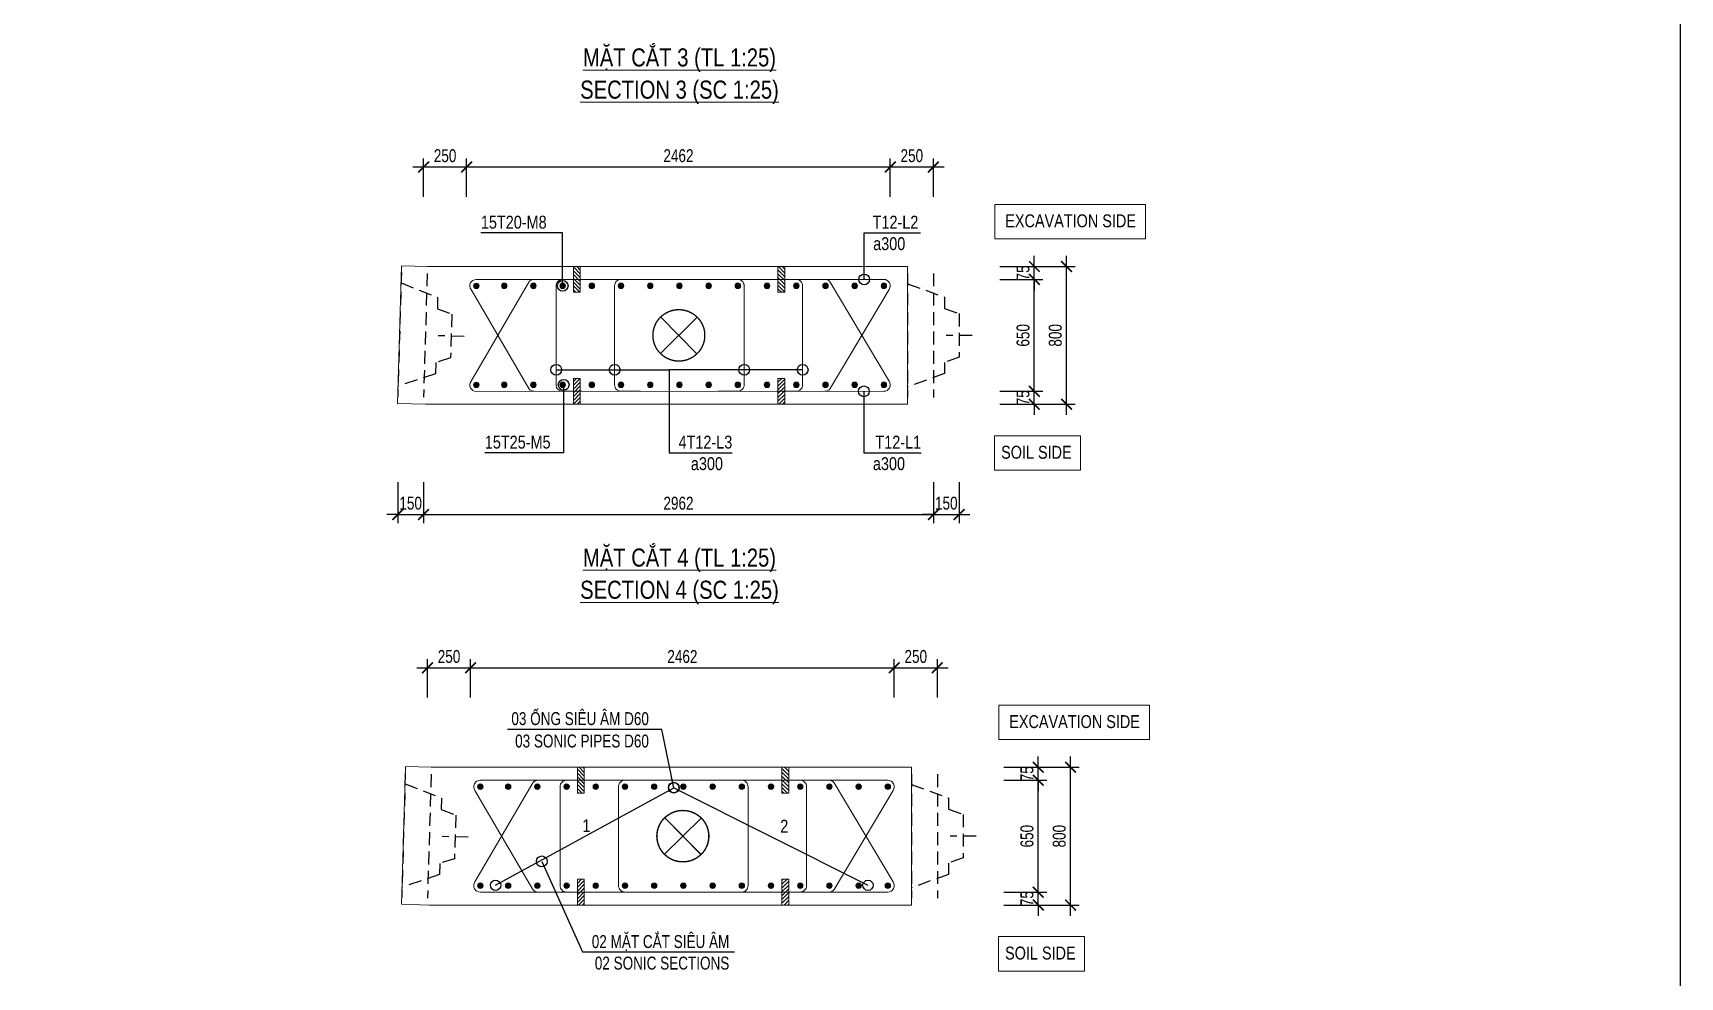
# Model space of a CAD drawing. Header units: millimetres. Extents: x 2746337 to 7547699, y -363432 to 15720.
# Drawn here: x 2905919 to 2944197, y -148368 to -126435 of the extents above; entities that cross this region are included whole.
import ezdxf
from ezdxf.enums import TextEntityAlignment as Align

# ---------------------------------------------------------------- set-up
doc = ezdxf.new("R2010")
doc.units = ezdxf.units.MM
doc.header["$LTSCALE"] = 1200
doc.header["$PDMODE"] = 3
doc.linetypes.add('CENTER', pattern=[2, 1.25, -0.25, 0.25, -0.25])
doc.linetypes.add('HIDDEN', pattern=[0.375, 0.25, -0.125])
for name, color, linetype, lineweight in [('5', 5, 'Continuous', 13), ('BOUND', 3, 'Continuous', 20), ('CWS', 8, 'HIDDEN', 9), ('ENOTE', 2, 'Continuous', 15), ('GRID', 74, 'CENTER', 15), ('K-THUOC', 1, 'Continuous', 18), ('LEADER', 8, 'Continuous', 9), ('MCT', 6, 'Continuous', 20), ('PIPE60', 1, 'Continuous', 25), ('TEXTEN', 3, 'Continuous', 13), ('TEXTMA', 2, 'Continuous', 13), ('TEXTVN', 2, 'Continuous', 20), ('TIE', 4, 'Continuous', 13)]:
    doc.layers.add(name, color=color, linetype=linetype, lineweight=lineweight)
for name, color, linetype in [('CDC.04.HIDDEN', 8, 'HIDDEN'), ('MCSA', 5, 'HIDDEN'), ('MIE', 5, 'HIDDEN')]:
    doc.layers.add(name, color=color, linetype=linetype)
doc.styles.add('DB_Arial', font='arial.ttf', dxfattribs={"width": 0.8})
doc.styles.add('SMTEXT', font='arial.ttf', dxfattribs={"width": 0.75})
doc.dimstyles.new('BSV25', dxfattribs={"dimtxt": 300, "dimasz": 250, "dimexe": 200, "dimexo": 0, "dimgap": 108, "dimtad": 1, "dimdec": 0, "dimlfac": 0.25, "dimdsep": 46, "dimtxsty": 'SMTEXT', "dimblk": 'ARCHTICK', "dimcen": 100, "dimdle": 250, "dimclrd": 256, "dimclre": 256, "dimclrt": 2, "dimadec": 0, "dimazin": 0, "dimtfac": 1, "dimtdec": 0, "dimtix": 1, "dimtmove": 2, "dimatfit": 3, "dimfxl": 800, "dimfxlon": 1, "dimtolj": 1, "dimtzin": 0, "dimarcsym": 0})

# ---------------------------------------------------------------- blocks, each defined once
blk = doc.blocks.new('_ArchTick')
at = {"color": 0, "linetype": 'ByBlock', "const_width": 0.15}
blk.add_lwpolyline([(-0.5, -0.5), (0.5, 0.5)], dxfattribs=at)
blk = doc.blocks.new('*D1250')
at = {"layer": 'Defpoints', "color": 0, "transparency": 16777216}
for p in [(2928532, -143495), (2930032, -143495), (2928532, -146695)]:
    blk.add_point(p, dxfattribs=at)
at = {"layer": 'K-THUOC', "lineweight": -2, "transparency": 16777216}
for p, q in [((2929232, -143495), (2930232, -143495)), ((2930032, -146945), (2930032, -143245)), ((2929232, -146695), (2930232, -146695))]:
    blk.add_line(p, q, dxfattribs=at)
at = {"layer": 'K-THUOC', "lineweight": -2, "transparency": 16777216, "xscale": 250, "yscale": 250, "zscale": 250}
for p, rotation in [((2930032, -143495), 90), ((2930032, -146695), 270)]:
    blk.add_blockref('_ArchTick', p, dxfattribs=dict(at, rotation=rotation))
at = {"layer": 'K-THUOC', "color": 2, "transparency": 16777216, "insert": (2929771, -145095), "char_height": 300, "attachment_point": 5, "rotation": 90, "style": 'SMTEXT'}
blk.add_mtext('\\A1;800', dxfattribs=at)
blk = doc.blocks.new('*D1251')
at = {"layer": 'Defpoints', "color": 0, "transparency": 16777216}
for p in [(2928532, -146395), (2929282, -146395), (2928174, -146695)]:
    blk.add_point(p, dxfattribs=at)
at = {"layer": 'K-THUOC', "lineweight": -2, "transparency": 16777216}
for p, q in [((2929282, -146395), (2929282, -146145)), ((2928532, -146395), (2929482, -146395)), ((2929282, -146695), (2929282, -146395)), ((2928482, -146695), (2929482, -146695)), ((2929282, -146695), (2929282, -146945))]:
    blk.add_line(p, q, dxfattribs=at)
at = {"layer": 'K-THUOC', "lineweight": -2, "transparency": 16777216, "xscale": 250, "yscale": 250, "zscale": 250}
for p, rotation in [((2929282, -146395), 270), ((2929282, -146695), 90)]:
    blk.add_blockref('_ArchTick', p, dxfattribs=dict(at, rotation=rotation))
at = {"layer": 'K-THUOC', "color": 2, "transparency": 16777216, "insert": (2929021, -146545), "char_height": 300, "attachment_point": 5, "rotation": 90, "style": 'SMTEXT'}
blk.add_mtext('\\A1;75', dxfattribs=at)
blk = doc.blocks.new('*D1252')
at = {"layer": 'Defpoints', "color": 0, "transparency": 16777216}
for p in [(2928174, -143795), (2929282, -143795), (2928174, -146395)]:
    blk.add_point(p, dxfattribs=at)
at = {"layer": 'K-THUOC', "lineweight": -2, "transparency": 16777216}
for p, q in [((2929282, -146645), (2929282, -143545)), ((2928482, -143795), (2929482, -143795)), ((2928482, -146395), (2929482, -146395))]:
    blk.add_line(p, q, dxfattribs=at)
at = {"layer": 'K-THUOC', "lineweight": -2, "transparency": 16777216, "xscale": 250, "yscale": 250, "zscale": 250}
for p, rotation in [((2929282, -143795), 90), ((2929282, -146395), 270)]:
    blk.add_blockref('_ArchTick', p, dxfattribs=dict(at, rotation=rotation))
at = {"layer": 'K-THUOC', "color": 2, "transparency": 16777216, "insert": (2929021, -145095), "char_height": 300, "attachment_point": 5, "rotation": 90, "style": 'SMTEXT'}
blk.add_mtext('\\A1;650', dxfattribs=at)
blk = doc.blocks.new('*D1253')
at = {"layer": 'Defpoints', "color": 0, "transparency": 16777216}
for p in [(2928174, -143495), (2929282, -143495), (2928174, -143795)]:
    blk.add_point(p, dxfattribs=at)
at = {"layer": 'K-THUOC', "lineweight": -2, "transparency": 16777216}
for p, q in [((2928482, -143495), (2929482, -143495)), ((2929282, -143495), (2929282, -143245)), ((2929282, -143795), (2929282, -143495)), ((2928482, -143795), (2929482, -143795)), ((2929282, -143795), (2929282, -144045))]:
    blk.add_line(p, q, dxfattribs=at)
at = {"layer": 'K-THUOC', "lineweight": -2, "transparency": 16777216, "xscale": 250, "yscale": 250, "zscale": 250}
for p, rotation in [((2929282, -143495), 270), ((2929282, -143795), 90)]:
    blk.add_blockref('_ArchTick', p, dxfattribs=dict(at, rotation=rotation))
at = {"layer": 'K-THUOC', "color": 2, "transparency": 16777216, "insert": (2929021, -143645), "char_height": 300, "attachment_point": 5, "rotation": 90, "style": 'SMTEXT'}
blk.add_mtext('\\A1;75', dxfattribs=at)
blk = doc.blocks.new('tremie')
at = {"layer": 'MIE', "color": 74, "ltscale": 1000}
for p, q in [((424, -424), (-424, 424)), ((424, 424), (-424, -424))]:
    blk.add_line(p, q, dxfattribs=at)
at = {"layer": 'MIE', "ltscale": 500}
blk.add_circle((0, 0), 600, dxfattribs=at)
blk = doc.blocks.new('*D1268')
at = {"layer": 'Defpoints', "color": 0, "transparency": 16777216}
for p in [(2928440, -131860), (2929940, -131860), (2928440, -135060)]:
    blk.add_point(p, dxfattribs=at)
at = {"layer": 'K-THUOC', "lineweight": -2, "transparency": 16777216}
for p, q in [((2929940, -135310), (2929940, -131610)), ((2929140, -131860), (2930140, -131860)), ((2929140, -135060), (2930140, -135060))]:
    blk.add_line(p, q, dxfattribs=at)
at = {"layer": 'K-THUOC', "lineweight": -2, "transparency": 16777216, "xscale": 250, "yscale": 250, "zscale": 250}
for p, rotation in [((2929940, -131860), 90), ((2929940, -135060), 270)]:
    blk.add_blockref('_ArchTick', p, dxfattribs=dict(at, rotation=rotation))
at = {"layer": 'K-THUOC', "color": 2, "transparency": 16777216, "insert": (2929679, -133460), "char_height": 300, "attachment_point": 5, "rotation": 90, "style": 'SMTEXT'}
blk.add_mtext('\\A1;800', dxfattribs=at)
blk = doc.blocks.new('*D1269')
at = {"layer": 'Defpoints', "color": 0, "transparency": 16777216}
for p in [(2928082, -135060), (2928440, -134760), (2929190, -134760)]:
    blk.add_point(p, dxfattribs=at)
at = {"layer": 'K-THUOC', "lineweight": -2, "transparency": 16777216}
for p, q in [((2929190, -134760), (2929190, -134510)), ((2928390, -135060), (2929390, -135060)), ((2928440, -134760), (2929390, -134760)), ((2929190, -135060), (2929190, -134760)), ((2929190, -135060), (2929190, -135310))]:
    blk.add_line(p, q, dxfattribs=at)
at = {"layer": 'K-THUOC', "lineweight": -2, "transparency": 16777216, "xscale": 250, "yscale": 250, "zscale": 250}
for p, rotation in [((2929190, -134760), 270), ((2929190, -135060), 90)]:
    blk.add_blockref('_ArchTick', p, dxfattribs=dict(at, rotation=rotation))
at = {"layer": 'K-THUOC', "color": 2, "transparency": 16777216, "insert": (2928929, -134910), "char_height": 300, "attachment_point": 5, "rotation": 90, "style": 'SMTEXT'}
blk.add_mtext('\\A1;75', dxfattribs=at)
blk = doc.blocks.new('*D1270')
at = {"layer": 'Defpoints', "color": 0, "transparency": 16777216}
for p in [(2928082, -132160), (2929190, -132160), (2928082, -134760)]:
    blk.add_point(p, dxfattribs=at)
at = {"layer": 'K-THUOC', "lineweight": -2, "transparency": 16777216}
for p, q in [((2929190, -135010), (2929190, -131910)), ((2928390, -132160), (2929390, -132160)), ((2928390, -134760), (2929390, -134760))]:
    blk.add_line(p, q, dxfattribs=at)
at = {"layer": 'K-THUOC', "lineweight": -2, "transparency": 16777216, "xscale": 250, "yscale": 250, "zscale": 250}
for p, rotation in [((2929190, -132160), 90), ((2929190, -134760), 270)]:
    blk.add_blockref('_ArchTick', p, dxfattribs=dict(at, rotation=rotation))
at = {"layer": 'K-THUOC', "color": 2, "transparency": 16777216, "insert": (2928929, -133460), "char_height": 300, "attachment_point": 5, "rotation": 90, "style": 'SMTEXT'}
blk.add_mtext('\\A1;650', dxfattribs=at)
blk = doc.blocks.new('*D1271')
at = {"layer": 'Defpoints', "color": 0, "transparency": 16777216}
for p in [(2928082, -131860), (2929190, -131860), (2928082, -132160)]:
    blk.add_point(p, dxfattribs=at)
at = {"layer": 'K-THUOC', "lineweight": -2, "transparency": 16777216}
for p, q in [((2929190, -131860), (2929190, -131610)), ((2928390, -131860), (2929390, -131860)), ((2929190, -132160), (2929190, -131860)), ((2928390, -132160), (2929390, -132160)), ((2929190, -132160), (2929190, -132410))]:
    blk.add_line(p, q, dxfattribs=at)
at = {"layer": 'K-THUOC', "lineweight": -2, "transparency": 16777216, "xscale": 250, "yscale": 250, "zscale": 250}
for p, rotation in [((2929190, -131860), 270), ((2929190, -132160), 90)]:
    blk.add_blockref('_ArchTick', p, dxfattribs=dict(at, rotation=rotation))
at = {"layer": 'K-THUOC', "color": 2, "transparency": 16777216, "insert": (2928929, -132010), "char_height": 300, "attachment_point": 5, "rotation": 90, "style": 'SMTEXT'}
blk.add_mtext('\\A1;75', dxfattribs=at)
blk = doc.blocks.new('cws800')
at = {"layer": 'CDC.04.HIDDEN'}
for p, q in [((-600, 1440), (-600, -1440)), ((0, 1440), (0, -1440))]:
    blk.add_line(p, q, dxfattribs=at)
for points in [[(0, 1200), (-860, 888), (-860, 627), (-1200, 507), (-1200, -507), (-860, -627), (-860, -888), (0, -1200)], [(-1500, 0), (-900, 0)]]:
    blk.add_lwpolyline(points, dxfattribs=at)
blk = doc.blocks.new('mct1')
at = {"lineweight": 9}
h = blk.add_hatch(color=256, dxfattribs=at)
h.dxf.hatch_style = 1
h.paths.add_polyline_path([(-16, 0, 1), (16, 0, 1)])
blk.add_circle((0, 0), 16, dxfattribs=at)
blk = doc.blocks.new('sp')
at = {"layer": '5', "lineweight": 20}
h = blk.add_hatch(dxfattribs=at)
h.set_pattern_fill('ANSI31', color=256, scale=500)
h.set_pattern_definition([(45, (0, 0), (-44.194, 44.194), [])])
h.paths.add_polyline_path([(80, 300), (-80, 300), (-80, -300), (80, -300)])
blk.add_lwpolyline([(-80, -300), (80, -300), (80, 300), (-80, 300)], close=True, dxfattribs=at)
blk = doc.blocks.new('*D1303')
at = {"layer": 'Defpoints', "color": 0, "transparency": 16777216}
for p in [(2914397, -136872), (2914997, -136872), (2914997, -137622)]:
    blk.add_point(p, dxfattribs=at)
at = {"layer": 'K-THUOC', "lineweight": -2, "transparency": 16777216}
for p, q in [((2914397, -136872), (2914397, -137822)), ((2914997, -136872), (2914997, -137822)), ((2914397, -137622), (2914147, -137622)), ((2914397, -137622), (2914997, -137622)), ((2914997, -137622), (2915247, -137622))]:
    blk.add_line(p, q, dxfattribs=at)
at = {"layer": 'K-THUOC', "lineweight": -2, "transparency": 16777216, "xscale": 250, "yscale": 250, "zscale": 250}
blk.add_blockref('_ArchTick', (2914397, -137622), dxfattribs=at)
at = {"layer": 'K-THUOC', "lineweight": -2, "transparency": 16777216, "xscale": 250, "yscale": 250, "zscale": 250, "rotation": 180}
blk.add_blockref('_ArchTick', (2914997, -137622), dxfattribs=at)
at = {"layer": 'K-THUOC', "color": 2, "transparency": 16777216, "insert": (2914697, -137361), "char_height": 300, "attachment_point": 5, "style": 'SMTEXT'}
blk.add_mtext('\\A1;150', dxfattribs=at)
blk = doc.blocks.new('*D1304')
at = {"layer": 'Defpoints', "color": 0, "transparency": 16777216}
for p in [(2926845, -136872), (2927445, -136872), (2927445, -137622)]:
    blk.add_point(p, dxfattribs=at)
at = {"layer": 'K-THUOC', "lineweight": -2, "transparency": 16777216}
for p, q in [((2926845, -136872), (2926845, -137822)), ((2927445, -136872), (2927445, -137822)), ((2926845, -137622), (2926595, -137622)), ((2926845, -137622), (2927445, -137622)), ((2927445, -137622), (2927695, -137622))]:
    blk.add_line(p, q, dxfattribs=at)
at = {"layer": 'K-THUOC', "lineweight": -2, "transparency": 16777216, "xscale": 250, "yscale": 250, "zscale": 250}
blk.add_blockref('_ArchTick', (2926845, -137622), dxfattribs=at)
at = {"layer": 'K-THUOC', "lineweight": -2, "transparency": 16777216, "xscale": 250, "yscale": 250, "zscale": 250, "rotation": 180}
blk.add_blockref('_ArchTick', (2927445, -137622), dxfattribs=at)
at = {"layer": 'K-THUOC', "color": 2, "transparency": 16777216, "insert": (2927145, -137361), "char_height": 300, "attachment_point": 5, "style": 'SMTEXT'}
blk.add_mtext('\\A1;150', dxfattribs=at)
blk = doc.blocks.new('*D1305')
at = {"layer": 'Defpoints', "color": 0, "transparency": 16777216}
for p in [(2915997, -129549), (2914997, -130240), (2915997, -130240)]:
    blk.add_point(p, dxfattribs=at)
at = {"layer": 'K-THUOC', "lineweight": -2, "transparency": 16777216}
for p, q in [((2914997, -130240), (2914997, -129349)), ((2915997, -130240), (2915997, -129349)), ((2914747, -129549), (2916247, -129549))]:
    blk.add_line(p, q, dxfattribs=at)
at = {"layer": 'K-THUOC', "lineweight": -2, "transparency": 16777216, "xscale": 250, "yscale": 250, "zscale": 250, "rotation": 180}
blk.add_blockref('_ArchTick', (2914997, -129549), dxfattribs=at)
at = {"layer": 'K-THUOC', "lineweight": -2, "transparency": 16777216, "xscale": 250, "yscale": 250, "zscale": 250}
blk.add_blockref('_ArchTick', (2915997, -129549), dxfattribs=at)
at = {"layer": 'K-THUOC', "color": 2, "transparency": 16777216, "insert": (2915497, -129288), "char_height": 300, "attachment_point": 5, "style": 'SMTEXT'}
blk.add_mtext('\\A1;250', dxfattribs=at)
blk = doc.blocks.new('*D1306')
at = {"layer": 'Defpoints', "color": 0, "transparency": 16777216}
for p in [(2925843, -129549), (2915997, -130240), (2925843, -130240)]:
    blk.add_point(p, dxfattribs=at)
at = {"layer": 'K-THUOC', "lineweight": -2, "transparency": 16777216}
for p, q in [((2915997, -130240), (2915997, -129349)), ((2925843, -130240), (2925843, -129349)), ((2915747, -129549), (2926093, -129549))]:
    blk.add_line(p, q, dxfattribs=at)
at = {"layer": 'K-THUOC', "lineweight": -2, "transparency": 16777216, "xscale": 250, "yscale": 250, "zscale": 250, "rotation": 180}
blk.add_blockref('_ArchTick', (2915997, -129549), dxfattribs=at)
at = {"layer": 'K-THUOC', "lineweight": -2, "transparency": 16777216, "xscale": 250, "yscale": 250, "zscale": 250}
blk.add_blockref('_ArchTick', (2925843, -129549), dxfattribs=at)
at = {"layer": 'K-THUOC', "color": 2, "transparency": 16777216, "insert": (2920920, -129288), "char_height": 300, "attachment_point": 5, "style": 'SMTEXT'}
blk.add_mtext('\\A1;2462', dxfattribs=at)
blk = doc.blocks.new('*D1307')
at = {"layer": 'Defpoints', "color": 0, "transparency": 16777216}
for p in [(2914997, -136872), (2926845, -136872), (2926845, -137622)]:
    blk.add_point(p, dxfattribs=at)
at = {"layer": 'K-THUOC', "lineweight": -2, "transparency": 16777216}
for p, q in [((2914997, -136872), (2914997, -137822)), ((2926845, -136872), (2926845, -137822)), ((2914747, -137622), (2927095, -137622))]:
    blk.add_line(p, q, dxfattribs=at)
at = {"layer": 'K-THUOC', "lineweight": -2, "transparency": 16777216, "xscale": 250, "yscale": 250, "zscale": 250, "rotation": 180}
blk.add_blockref('_ArchTick', (2914997, -137622), dxfattribs=at)
at = {"layer": 'K-THUOC', "lineweight": -2, "transparency": 16777216, "xscale": 250, "yscale": 250, "zscale": 250}
blk.add_blockref('_ArchTick', (2926845, -137622), dxfattribs=at)
at = {"layer": 'K-THUOC', "color": 2, "transparency": 16777216, "insert": (2920921, -137361), "char_height": 300, "attachment_point": 5, "style": 'SMTEXT'}
blk.add_mtext('\\A1;2962', dxfattribs=at)
blk = doc.blocks.new('*D1308')
at = {"layer": 'Defpoints', "color": 0, "transparency": 16777216}
for p in [(2926845, -129549), (2925843, -130240), (2926845, -130240)]:
    blk.add_point(p, dxfattribs=at)
at = {"layer": 'K-THUOC', "lineweight": -2, "transparency": 16777216}
for p, q in [((2925843, -130240), (2925843, -129349)), ((2926845, -130240), (2926845, -129349)), ((2925593, -129549), (2927095, -129549))]:
    blk.add_line(p, q, dxfattribs=at)
at = {"layer": 'K-THUOC', "lineweight": -2, "transparency": 16777216, "xscale": 250, "yscale": 250, "zscale": 250, "rotation": 180}
blk.add_blockref('_ArchTick', (2925843, -129549), dxfattribs=at)
at = {"layer": 'K-THUOC', "lineweight": -2, "transparency": 16777216, "xscale": 250, "yscale": 250, "zscale": 250}
blk.add_blockref('_ArchTick', (2926845, -129549), dxfattribs=at)
at = {"layer": 'K-THUOC', "color": 2, "transparency": 16777216, "insert": (2926344, -129288), "char_height": 300, "attachment_point": 5, "style": 'SMTEXT'}
blk.add_mtext('\\A1;250', dxfattribs=at)
blk = doc.blocks.new('*D1311')
at = {"layer": 'Defpoints', "color": 0, "transparency": 16777216}
for p in [(2916089, -141183), (2915089, -141874), (2916089, -141874)]:
    blk.add_point(p, dxfattribs=at)
at = {"layer": 'K-THUOC', "lineweight": -2, "transparency": 16777216}
for p, q in [((2914839, -141183), (2916339, -141183)), ((2915089, -141874), (2915089, -140983)), ((2916089, -141874), (2916089, -140983))]:
    blk.add_line(p, q, dxfattribs=at)
at = {"layer": 'K-THUOC', "lineweight": -2, "transparency": 16777216, "xscale": 250, "yscale": 250, "zscale": 250, "rotation": 180}
blk.add_blockref('_ArchTick', (2915089, -141183), dxfattribs=at)
at = {"layer": 'K-THUOC', "lineweight": -2, "transparency": 16777216, "xscale": 250, "yscale": 250, "zscale": 250}
blk.add_blockref('_ArchTick', (2916089, -141183), dxfattribs=at)
at = {"layer": 'K-THUOC', "color": 2, "transparency": 16777216, "insert": (2915589, -140922), "char_height": 300, "attachment_point": 5, "style": 'SMTEXT'}
blk.add_mtext('\\A1;250', dxfattribs=at)
blk = doc.blocks.new('*D1312')
at = {"layer": 'Defpoints', "color": 0, "transparency": 16777216}
for p in [(2925935, -141183), (2916089, -141874), (2925935, -141874)]:
    blk.add_point(p, dxfattribs=at)
at = {"layer": 'K-THUOC', "lineweight": -2, "transparency": 16777216}
for p, q in [((2915839, -141183), (2926185, -141183)), ((2916089, -141874), (2916089, -140983)), ((2925935, -141874), (2925935, -140983))]:
    blk.add_line(p, q, dxfattribs=at)
at = {"layer": 'K-THUOC', "lineweight": -2, "transparency": 16777216, "xscale": 250, "yscale": 250, "zscale": 250, "rotation": 180}
blk.add_blockref('_ArchTick', (2916089, -141183), dxfattribs=at)
at = {"layer": 'K-THUOC', "lineweight": -2, "transparency": 16777216, "xscale": 250, "yscale": 250, "zscale": 250}
blk.add_blockref('_ArchTick', (2925935, -141183), dxfattribs=at)
at = {"layer": 'K-THUOC', "color": 2, "transparency": 16777216, "insert": (2921012, -140922), "char_height": 300, "attachment_point": 5, "style": 'SMTEXT'}
blk.add_mtext('\\A1;2462', dxfattribs=at)
blk = doc.blocks.new('*D1314')
at = {"layer": 'Defpoints', "color": 0, "transparency": 16777216}
for p in [(2926937, -141183), (2925935, -141874), (2926937, -141874)]:
    blk.add_point(p, dxfattribs=at)
at = {"layer": 'K-THUOC', "lineweight": -2, "transparency": 16777216}
for p, q in [((2925685, -141183), (2927187, -141183)), ((2925935, -141874), (2925935, -140983)), ((2926937, -141874), (2926937, -140983))]:
    blk.add_line(p, q, dxfattribs=at)
at = {"layer": 'K-THUOC', "lineweight": -2, "transparency": 16777216, "xscale": 250, "yscale": 250, "zscale": 250, "rotation": 180}
blk.add_blockref('_ArchTick', (2925935, -141183), dxfattribs=at)
at = {"layer": 'K-THUOC', "lineweight": -2, "transparency": 16777216, "xscale": 250, "yscale": 250, "zscale": 250}
blk.add_blockref('_ArchTick', (2926937, -141183), dxfattribs=at)
at = {"layer": 'K-THUOC', "color": 2, "transparency": 16777216, "insert": (2926436, -140922), "char_height": 300, "attachment_point": 5, "style": 'SMTEXT'}
blk.add_mtext('\\A1;250', dxfattribs=at)

msp = doc.modelspace()

# ---------------------------------------------------------------- linework, layer by layer
msp.add_lwpolyline([(2850680.1, -88114), (2944197.4, -88114), (2944197.4, -165266.4), (2850680.1, -165266.4)], close=True)
at = {"layer": 'BOUND'}
for points in [[(2914393, -135041.8), (2915039.2, -135060.5), (2926244.7, -135060.5), (2926244.7, -131860.5), (2915085.3, -131860.5), (2914485.3, -131843.1)], [(2914485, -146676), (2915131.1, -146694.6), (2926336.7, -146694.6), (2926336.7, -143494.6), (2915177.3, -143494.6), (2914577.3, -143477.3)]]:
    msp.add_lwpolyline(points, close=True, dxfattribs=at)
at = {"layer": 'ENOTE'}
for points in [[(2928276.7, -130417.9), (2931776.7, -130417.9), (2931776.7, -131217.9), (2928276.7, -131217.9)], [(2928266.1, -135794.5), (2930266.1, -135794.5), (2930266.1, -136594.5), (2928266.1, -136594.5)], [(2928368.7, -142052.1), (2931868.7, -142052.1), (2931868.7, -142852.1), (2928368.7, -142852.1)], [(2928358.1, -147428.7), (2930358.1, -147428.7), (2930358.1, -148228.7), (2928358.1, -148228.7)]]:
    msp.add_lwpolyline(points, close=True, dxfattribs=at)
at = {"layer": 'MCSA', "color": 5, "ltscale": 1000}
msp.add_lwpolyline([(2916671.9, -146236.7), (2920811.4, -143968.3), (2925325.2, -146236.7)], dxfattribs=at)
at = {"layer": 'PIPE60'}
for centre in [(2920811.4, -143968.3), (2916671.9, -146236.7), (2925325.2, -146236.7)]:
    msp.add_circle(centre, 120, dxfattribs=at)
at = {"layer": 'TIE', "lineweight": 20}
for points in [[(2917563.9, -132160.5, 0.244599), (2917441.1, -132224.4), (2916099.6, -134525.3, 0.6069433), (2916222.5, -134761.3), (2925694.7, -134760.5, 0.6069433), (2925817.5, -134524.4), (2924445.8, -132224.4, 0.244599), (2924322.9, -132160.5)], [(2924322.9, -134760.5, 0.244599), (2924445.8, -134696.5), (2925817.5, -132396.5, 0.6069433), (2925694.7, -132160.5), (2916222.5, -132161.3, 0.6069433), (2916099.6, -132397.4), (2917441.1, -134696.5, 0.244599), (2917563.9, -134760.5)], [(2917655.9, -143794.6, 0.244599), (2917533.1, -143858.5), (2916191.6, -146159.4, 0.6069433), (2916314.5, -146395.5), (2925786.7, -146394.6, 0.6069433), (2925909.5, -146158.5), (2924537.8, -143858.5, 0.244599), (2924414.9, -143794.6)], [(2924414.9, -146394.6, 0.244599), (2924537.8, -146330.7), (2925909.5, -144030.7, 0.6069433), (2925786.7, -143794.6), (2916314.5, -143795.5, 0.6069433), (2916191.6, -144031.6), (2917533.1, -146330.7, 0.244599), (2917655.9, -146394.6)]]:
    msp.add_lwpolyline(points, format="xyb", dxfattribs=at)
at = {"layer": 'TIE'}
for points in [[(2918678.4, -134760.5), (2918228.4, -134760.5, -0.4142136), (2918078.4, -134610.5), (2918078.4, -132310.5, -0.4142136), (2918228.4, -132160.5), (2918678.4, -132160.5)], [(2920035.9, -134760.5), (2919585.9, -134760.5, -0.4142136), (2919435.9, -134610.5), (2919435.9, -132310.5, -0.4142136), (2919585.9, -132160.5), (2920035.9, -132160.5)], [(2921846.9, -134760.5), (2922296.9, -134760.5, 0.4142136), (2922446.9, -134610.5), (2922446.9, -132310.5, 0.4142136), (2922296.9, -132160.5), (2921846.9, -132160.5)], [(2923204.4, -134760.5), (2923654.4, -134760.5, 0.4142136), (2923804.4, -134610.5), (2923804.4, -132310.5, 0.4142136), (2923654.4, -132160.5), (2923204.4, -132160.5)], [(2918770.4, -146394.6), (2918320.4, -146394.6, -0.4142136), (2918170.4, -146244.6), (2918170.4, -143944.6, -0.4142136), (2918320.4, -143794.6), (2918770.4, -143794.6)], [(2920127.9, -146394.6), (2919677.9, -146394.6, -0.4142136), (2919527.9, -146244.6), (2919527.9, -143944.6, -0.4142136), (2919677.9, -143794.6), (2920127.9, -143794.6)], [(2921938.9, -146394.6), (2922388.9, -146394.6, 0.4142136), (2922538.9, -146244.6), (2922538.9, -143944.6, 0.4142136), (2922388.9, -143794.6), (2921938.9, -143794.6)], [(2923296.4, -146394.6), (2923746.4, -146394.6, 0.4142136), (2923896.4, -146244.6), (2923896.4, -143944.6, 0.4142136), (2923746.4, -143794.6), (2923296.4, -143794.6)]]:
    msp.add_lwpolyline(points, format="xyb", dxfattribs=at)

# ---------------------------------------------------------------- block references
at = {"layer": 'CWS', "xscale": -1, "rotation": 358.3417349866647}
for p in [(2914439.1, -133442.4), (2914531.1, -145076.6)]:
    msp.add_blockref('cws800', p, dxfattribs=at)
at = {"layer": 'CWS', "xscale": -1}
for p in [(2926244.7, -133460.5), (2926336.7, -145094.6)]:
    msp.add_blockref('cws800', p, dxfattribs=at)
at = {"layer": 'ENOTE', "xscale": -1}
for p in [(2918559.6, -132160.5), (2923313.4, -132160.5), (2918651.6, -143794.6), (2923405.4, -143794.6)]:
    msp.add_blockref('sp', p, dxfattribs=at)
at = {"layer": 'ENOTE', "rotation": 180}
for p in [(2918559.6, -134760.5), (2923313.4, -134760.5), (2918651.6, -146394.6), (2923405.4, -146394.6)]:
    msp.add_blockref('sp', p, dxfattribs=at)
at = {"layer": 'GRID', "rotation": 269.672406155841}
for p in [(2920929.5, -133460.5), (2921021.5, -145094.6), (2921024.1, -145094.6)]:
    msp.add_blockref('tremie', p, dxfattribs=at)
at = {"layer": 'MCT', "xscale": -4, "yscale": 4, "zscale": 4, "rotation": 180}
for p in [(2916222.5, -132311.3), (2916870.9, -132310.5), (2917549.7, -132310.5), (2918228.4, -132310.5), (2918907.2, -132310.5), (2919585.9, -132310.5), (2920264.7, -132310.5), (2920943.4, -132310.5), (2921622.2, -132310.5), (2922300.9, -132310.5), (2922979.7, -132310.5), (2923658.4, -132310.5), (2924337.2, -132310.5), (2925016, -132310.5), (2925694.7, -132310.5), (2916870.9, -134610.5), (2917549.7, -134610.5), (2918228.4, -134610.5), (2918907.2, -134610.5), (2919585.9, -134610.5), (2920264.7, -134610.5), (2920943.4, -134610.5), (2921622.2, -134610.5), (2922300.9, -134610.5), (2922979.7, -134610.5), (2923658.4, -134610.5), (2924337.2, -134610.5), (2925016, -134610.5), (2925694.7, -134610.5), (2916314.5, -143945.5), (2916962.9, -143944.6), (2917641.7, -143944.6), (2918320.4, -143944.6), (2918999.2, -143944.6), (2919677.9, -143944.6), (2920356.7, -143944.6), (2921035.4, -143944.6), (2921714.2, -143944.6), (2922392.9, -143944.6), (2923071.7, -143944.6), (2923750.4, -143944.6), (2924429.2, -143944.6), (2925108, -143944.6), (2925786.7, -143944.6), (2916962.9, -146244.6), (2917641.7, -146244.6), (2918320.4, -146244.6), (2918999.2, -146244.6), (2919677.9, -146244.6), (2920356.7, -146244.6), (2921035.4, -146244.6), (2921714.2, -146244.6), (2922392.9, -146244.6), (2923071.7, -146244.6), (2923750.4, -146244.6), (2924429.2, -146244.6), (2925108, -146244.6), (2925786.7, -146244.6)]:
    msp.add_blockref('mct1', p, dxfattribs=at)
at = {"layer": 'MCT', "xscale": 4, "yscale": 4, "zscale": 4}
for p in [(2916222.5, -134611.3), (2916314.5, -146245.5)]:
    msp.add_blockref('mct1', p, dxfattribs=at)

# ---------------------------------------------------------------- texts
at = {"layer": 'TEXTEN', "style": 'DB_Arial', "width": 0.8}
for s, p in [('T12-L2', (2926495.6, -130980.5)), ('4T12-L3', (2922171.4, -136090.5)), ('T12-L1', (2926559.8, -136090.5)), ('a300', (2921954.7, -136590.5))]:
    msp.add_text(s, height=300, dxfattribs=at).set_placement(p, align=Align.RIGHT)
for p in [(2925446, -131480.5), (2925439.8, -136590.5)]:
    msp.add_text('a300', height=300, dxfattribs=at).set_placement(p)
at = {"layer": 'TEXTMA', "style": 'DB_Arial', "width": 0.8}
for s, p in [('15T20-M8', (2916329.1, -130980.5)), ('15T25-M5', (2916420.8, -136090.5))]:
    msp.add_text(s, height=300, dxfattribs=at).set_placement(p)
at = {"layer": 'TEXTVN', "style": 'DB_Arial', "width": 0.8}
for s, p in [('%%UMẶT CẮT 3 (TL 1:25)', (2920944.7, -127003.6)), ('%%USECTION 3 (SC 1:25)', (2920944.7, -127803.6)), ('%%UMẶT CẮT 4 (TL 1:25)', (2920944.7, -138622.3)), ('%%USECTION 4 (SC 1:25)', (2920944.7, -139422.3))]:
    msp.add_text(s, height=420, rotation=360, dxfattribs=at).set_placement(p, align=Align.MIDDLE)
for p in [(2928515.9, -130949.6), (2928607.9, -142583.7)]:
    msp.add_text('EXCAVATION SIDE', height=300, dxfattribs=at).set_placement(p)
for p in [(2930058.3, -136326.2), (2930150.3, -147960.3)]:
    msp.add_text('SOIL SIDE', height=300, dxfattribs=at).set_placement(p, align=Align.RIGHT)
at = {"layer": 'TEXTVN', "lineweight": 20, "style": 'SMTEXT', "width": 0.75}
for s, p in [('03 ỐNG SIÊU ÂM D60', (2920233.7, -142514)), ('03 SONIC PIPES D60', (2920233.7, -143034)), ('02 MẶT CẮT SIÊU ÂM', (2922102.4, -147693.7)), ('02 SONIC SECTIONS', (2922102.4, -148193.7))]:
    msp.add_text(s, height=300, dxfattribs=at).set_placement(p, align=Align.RIGHT)
at = {"layer": 'TEXTVN', "style": 'DB_Arial', "width": 0.8}
for s, p in [('1', (2918781.8, -145001.4)), ('2', (2923379.2, -145011.9))]:
    msp.add_text(s, height=300, rotation=360, dxfattribs=at).set_placement(p, align=Align.CENTER)

# ---------------------------------------------------------------- dimensions: what is measured, and where the dimension line sits
at = {"layer": 'K-THUOC'}
for base, p1, p2, picture, middle in [((2915996.7, -129548.8), (2914996.7, -130239.8), (2915996.7, -130239.8), '*D1305', (2915496.7, -129287.6)), ((2925843.2, -129548.8), (2915996.7, -130239.8), (2925843.2, -130239.8), '*D1306', (2920920, -129287.6)), ((2926844.7, -129548.8), (2925843.2, -130239.8), (2926844.7, -130239.8), '*D1308', (2926344, -129287.6)), ((2914996.7, -137622.3), (2914396.7, -136872.3), (2914996.7, -136872.3), '*D1303', (2914696.7, -137361.1)), ((2926844.7, -137622.3), (2914996.7, -136872.3), (2926844.7, -136872.3), '*D1307', (2920920.7, -137361.1)), ((2927444.7, -137622.3), (2926844.7, -136872.3), (2927444.7, -136872.3), '*D1304', (2927144.7, -137361.1)), ((2916088.7, -141182.9), (2915088.7, -141873.9), (2916088.7, -141873.9), '*D1311', (2915588.7, -140921.7)), ((2925935.2, -141182.9), (2916088.7, -141873.9), (2925935.2, -141873.9), '*D1312', (2921012, -140921.7)), ((2926936.7, -141182.9), (2925935.2, -141873.9), (2926936.7, -141873.9), '*D1314', (2926436, -140921.7))]:
    dim = msp.add_linear_dim(base=base, p1=p1, p2=p2, dimstyle='BSV25', dxfattribs=at)
    dim.commit()
    dim.dimension.update_dxf_attribs({"geometry": picture, "text_midpoint": middle})
for base, p1, p2, picture, middle in [((2929190, -131860.5), (2928081.9, -132160.5), (2928081.9, -131860.5), '*D1271', (2928929.4, -132010.5)), ((2929940, -131860.5), (2928440, -135060.5), (2928440, -131860.5), '*D1268', (2929678.8, -133460.5)), ((2929190, -132160.5), (2928081.9, -134760.5), (2928081.9, -132160.5), '*D1270', (2928928.8, -133460.5)), ((2929190, -134760.5), (2928081.9, -135060.5), (2928440, -134760.5), '*D1269', (2928929.4, -134910.5)), ((2929282, -143494.6), (2928173.9, -143794.6), (2928173.9, -143494.6), '*D1253', (2929021.4, -143644.6)), ((2929282, -143794.6), (2928173.9, -146394.6), (2928173.9, -143794.6), '*D1252', (2929020.8, -145094.6)), ((2930032, -143494.6), (2928532, -146694.6), (2928532, -143494.6), '*D1250', (2929770.8, -145094.6)), ((2929282, -146394.6), (2928173.9, -146694.6), (2928532, -146394.6), '*D1251', (2929021.4, -146544.6))]:
    dim = msp.add_linear_dim(base=base, p1=p1, p2=p2, angle=90, dimstyle='BSV25', dxfattribs=at)
    dim.commit()
    dim.dimension.update_dxf_attribs({"geometry": picture, "text_midpoint": middle})

# ---------------------------------------------------------------- leaders
at = {"layer": 'LEADER'}
for points in [[(2918229.1, -132310.5), (2918229.1, -131080.5), (2916329.1, -131080.5)], [(2925236, -132160.5), (2925236, -131080.5), (2926545.4, -131080.5)], [(2918081, -134260.5), (2920703, -134260.5), (2920703, -136190.5), (2922171.7, -136190.5)], [(2919438.5, -134260.5), (2920703, -134260.5), (2920703, -136190.5), (2922171.7, -136190.5)], [(2922449.5, -134260.5), (2920703, -134260.5), (2920703, -136190.5), (2922171.7, -136190.5)], [(2923807, -134260.5), (2920703, -134260.5), (2920703, -136190.5), (2922171.7, -136190.5)], [(2918252.1, -134610.5), (2918252.1, -136190.5), (2916420.8, -136190.5)], [(2925229.8, -134760.5), (2925229.8, -136190.5), (2926559.8, -136190.5)], [(2920811.4, -143968.3), (2920531.9, -142614), (2916947.4, -142614)], [(2917744, -145680.5), (2918693.5, -147781.4), (2922221.6, -147781.4)]]:
    msp.add_leader(points, dimstyle='BSV25', override={"dimldrblk": 'Origin'}, dxfattribs=at)

doc.saveas('drawing.dxf')
